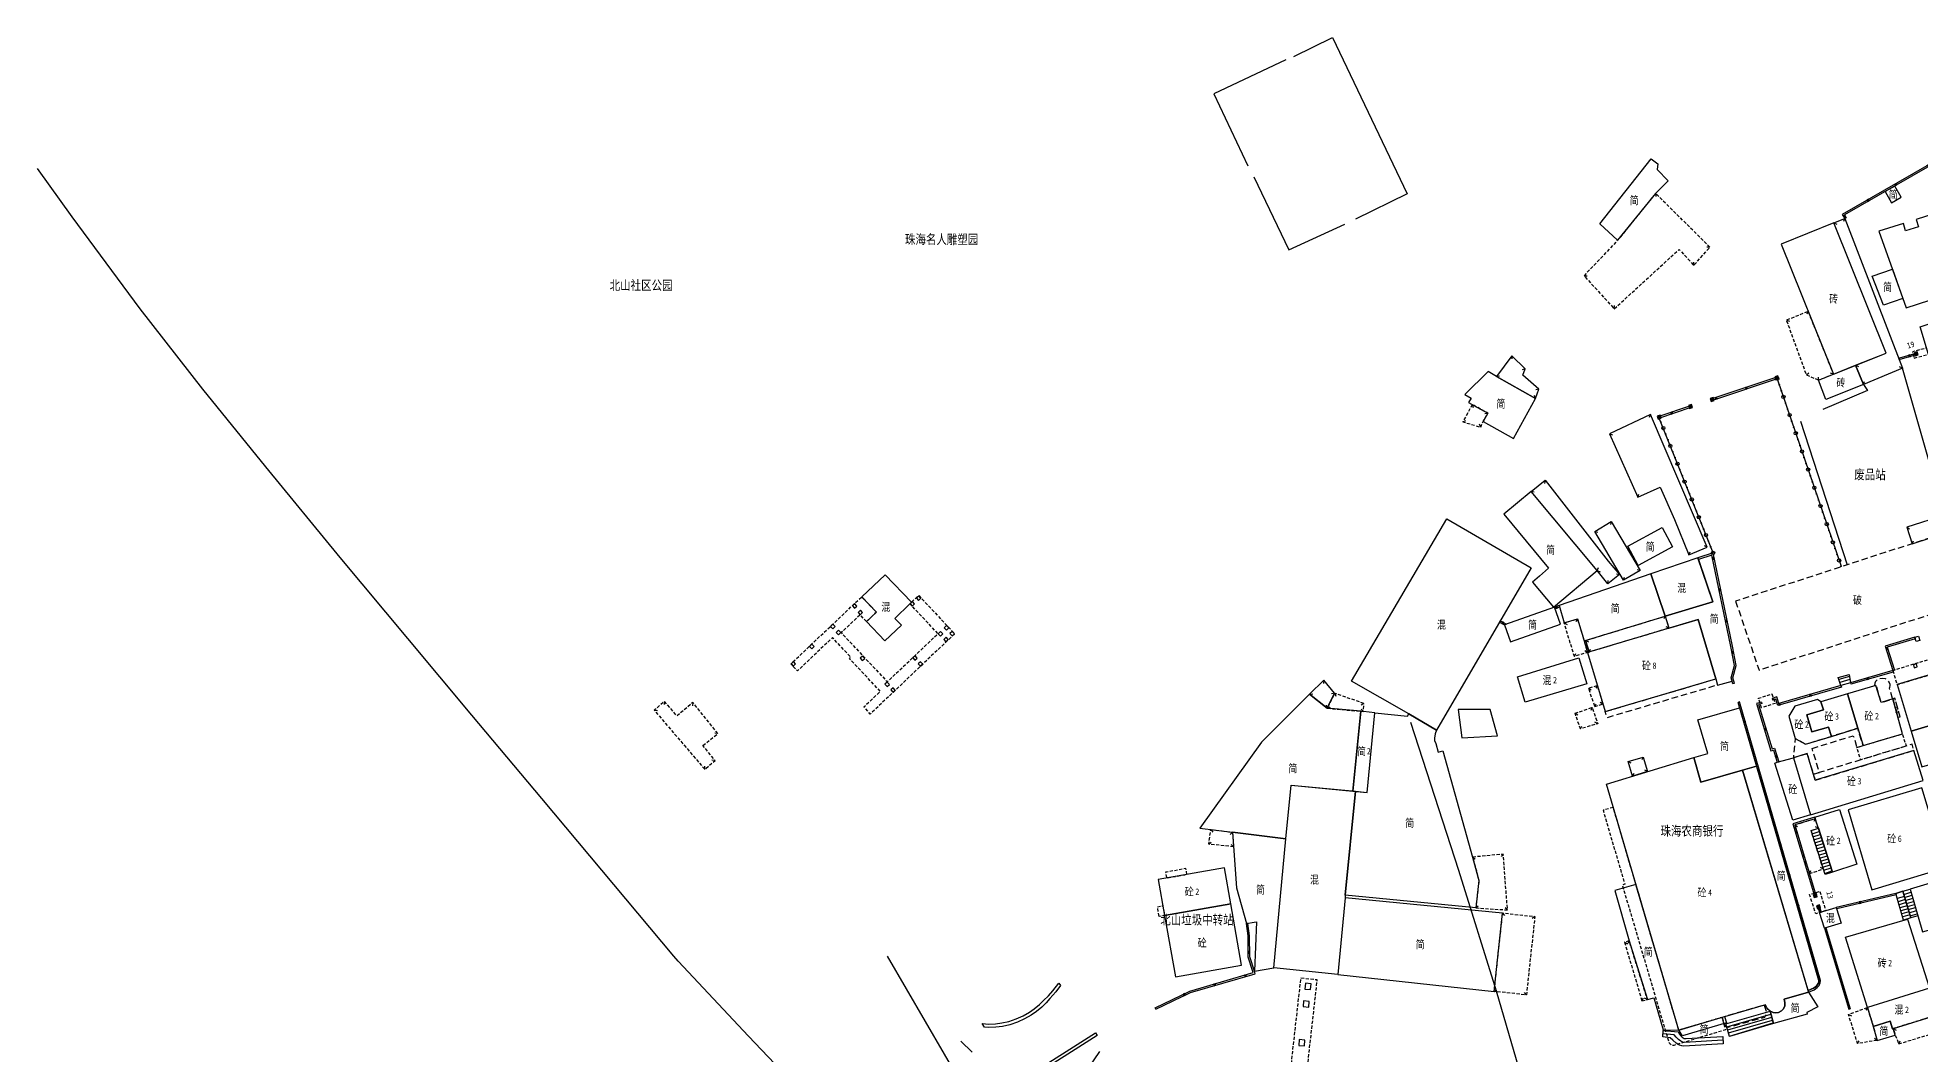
# Model space of a CAD drawing. Extents: x 395778 to 396698, y 996972 to 998012.
# Drawn here: x 395777.5 to 396071.7, y 997654.2 to 997813.1 of the extents above; entities that cross this region are included whole.
import ezdxf
from ezdxf.enums import TextEntityAlignment as Align

# ---------------------------------------------------------------- set-up
doc = ezdxf.new("R2010")
doc.units = 0
doc.header["$LTSCALE"] = 0.5
for name, pattern in [('X32', [1.5, 1, -0.5]), ('X39', [3, 2.5, -0.5]), ('X5', [3, 2, -1])]:
    doc.linetypes.add(name, pattern=pattern)
doc.layers.get('0').update_dxf_attribs({"linetype": 'CONTINUOUS'})
doc.layers.add('ASSIST', color=7, linetype='CONTINUOUS', plot=False)
doc.layers.add('JMD', color=6, linetype='CONTINUOUS')
doc.layers.add('门牌号', color=2, linetype='CONTINUOUS')
doc.styles.add('宋体', font='')
doc.styles.add('正等线体', font='simhei.ttf')
doc.styles.add('细等线体', font='', dxfattribs={"width": 0.8})
doc.styles.get('宋体').set_extended_font_data('SimSun')
doc.styles.get('细等线体').set_extended_font_data('SimSun')
doc.linetypes.add('444', pattern='A,4.5,[145,AAA.SHX,S=1,R=0,X=0,Y=1],4.5,-0.5,[146,AAA.SHX,S=1,R=0,X=0,Y=0],-0.5', length=10)
doc.linetypes.add('445', pattern='A,8,-0.5,[147,AAA.SHX,S=1,R=0,X=0,Y=0],-1.5', length=10)

# ---------------------------------------------------------------- blocks, each defined once
blk = doc.blocks.new('*U0')
at = {"linetype": 'Continuous'}
for points in [[(0, 0), (0.5, 0.5), (-0.5, 0.5)], [(0, 0), (-0.5, 0.5), (-0.5, -0.5)], [(0, 0), (-0.5, -0.5), (0.5, -0.5)], [(0, 0), (0.5, -0.5), (0.5, 0.5)]]:
    blk.add_solid(points, dxfattribs=at)
blk = doc.blocks.new('gc002')
blk.add_lwpolyline([(-0.5, -0.5), (0.5, -0.5), (0.5, 0.5), (-0.5, 0.5), (-0.5, -0.5)])
at = {"linetype": 'Continuous'}
blk.add_blockref('*U0', (0, 0), dxfattribs=at)
blk = doc.blocks.new('gc291')
blk.add_lwpolyline([(-0.5, -0.5), (0.5, -0.5), (0.5, 0.5), (-0.5, 0.5), (-0.5, -0.5)])
blk = doc.blocks.new('gc170')
at = {"linetype": 'Continuous'}
blk.add_circle((0, 0), 0.5, dxfattribs=at)
blk = doc.blocks.new('gc253')
at = {"const_width": 0.3}
blk.add_lwpolyline([(-0.15, 0, 1), (0.15, 0, 1)], format="xyb", close=True, dxfattribs=at)

msp = doc.modelspace()

# ---------------------------------------------------------------- linework, layer by layer
at = {"layer": 'ASSIST', "linetype": 'Continuous', "flags": 128}
for points in [[(396049.31, 997759.78), (396059.28, 997730.49)], [(396039.29, 997732.56), (396030.88, 997753.64)], [(395943.43, 997654.64), (395941.77, 997652.23), (395938.95, 997649.48), (395935.1, 997647.61), (395931.78, 997646.43), (395928.93, 997646.36), (395925.21, 997647.38), (395922.18, 997649.13), (395910.28, 997669.55)], [(395923.52, 997654.56), (395921.78, 997656.27)]]:
    msp.add_lwpolyline(points, dxfattribs=at)
for points in [[(396060.53, 997713.57), (396060.76, 997712.28), (396059.26, 997711.84), (396058.85, 997713.1)], [(396056.79, 997682.32), (396054.6, 997689.16), (396055.74, 997689.53), (396057.93, 997682.69)], [(396068.94, 997679.69), (396070.17, 997675.52), (396069.06, 997675.19), (396067.82, 997679.36)], [(396070.17, 997675.52), (396068.94, 997679.69), (396070.06, 997680.02), (396071.29, 997675.85)], [(396041.88, 997656.99), (396041.28, 997658.99), (396048.2, 997660.94), (396048.72, 997659.04)]]:
    msp.add_lwpolyline(points, close=True, dxfattribs=at)
at = {"layer": 'ASSIST', "linetype": 'Continuous', "elevation": -989.22, "flags": 128}
msp.add_lwpolyline([(395991.99, 997706.13), (395999.5, 997683.01), (396005.41, 997664.13), (396010.11, 997648.04)], dxfattribs=at)
at = {"layer": 'JMD', "linetype": 'Continuous'}
for p, q in [((396030.31, 997788.73), (396030.34, 997788.23)), ((396058.14, 997784.11), (396058.6, 997783.91)), ((396059.87, 997784.8), (396059.67, 997784.34)), ((396059.85, 997784.79), (396060.06, 997784.91)), ((396038.8, 997780.34), (396038.3, 997780.32)), ((396019.13, 997775.86), (396019.63, 997775.85)), ((396036.29, 997777.48), (396036.29, 997777.98)), ((396023.85, 997770.7), (396023.88, 997771.2)), ((396054.13, 997770.31), (396053.94, 997769.85)), ((396050.77, 997768.95), (396051.22, 997768.75)), ((396071.08, 997763.54), (396071.02, 997763.78)), ((396007.83, 997763.37), (396007.87, 997762.87)), ((396009.92, 997761.3), (396009.44, 997761.19)), ((396053.89, 997760.37), (396054.25, 997760.71)), ((396058.1, 997760.47), (396057.64, 997760.67)), ((396061.56, 997761.87), (396062.03, 997761.68)), ((396068.36, 997762.78), (396068.29, 997763.02)), ((396068.88, 997761.42), (396068.42, 997761.62)), ((396005.43, 997760.12), (396005.91, 997760.22)), ((396012.08, 997758.15), (396011.6, 997758.02)), ((396049.23, 997760.01), (396049.31, 997759.78)), ((396055.76, 997759.53), (396055.77, 997760.03)), ((396062.78, 997758.85), (396062.97, 997759.32)), ((396011.55, 997756.7), (396011.38, 997757.17)), ((396035.74, 997755.54), (396035.82, 997755.3)), ((396039.1, 997756.64), (396039.18, 997756.4)), ((396029.51, 997754.2), (396029.33, 997753.73)), ((396030.84, 997753.88), (396030.92, 997753.64)), ((396023.11, 997751.17), (396023.58, 997750.99)), ((396013.03, 997743.93), (396012.97, 997743.43)), ((396010.86, 997742.16), (396011.36, 997742.11)), ((396027.52, 997741.28), (396027.7, 997741.75)), ((396023.39, 997737.46), (396023.27, 997736.98)), ((396020.8, 997735.92), (396021.28, 997735.8)), ((396069.55, 997736.56), (396070, 997736.33)), ((396070.39, 997734), (396070.61, 997734.44)), ((396035.51, 997732.28), (396035.7, 997732.74)), ((396036.92, 997731.78), (396037, 997731.54)), ((396038.39, 997733.46), (396037.93, 997733.65)), ((396021.19, 997729.83), (396021.4, 997730.28)), ((396021.19, 997729.83), (396021.64, 997729.61)), ((396022.84, 997727.74), (396022.9, 997728.23)), ((396024.68, 997729.19), (396024.18, 997729.25)), ((396025.32, 997728.28), (396025.44, 997728.76)), ((396027.91, 997729.81), (396027.43, 997729.94)), ((396014.53, 997724.06), (396014.62, 997723.83)), ((396015.23, 997724.33), (396015.3, 997724.09)), ((396018.1, 997722.25), (396017.86, 997721.81)), ((396031.81, 997722.68), (396031.58, 997722.24)), ((396005.92, 997721.75), (396006.04, 997721.97)), ((396006.68, 997721.31), (396006.81, 997721.53)), ((396016.03, 997721.63), (396016.47, 997721.4)), ((396032.38, 997720.79), (396031.94, 997721.03)), ((396070.81, 997719.39), (396070.89, 997719.15, 3.06)), ((396017.62, 997716.38), (396017.86, 997716.82)), ((396019.14, 997718.82), (396019.38, 997718.89)), ((396019.69, 997717), (396019.25, 997717.24)), ((396019.38, 997718.89), (396019.82, 997718.66)), ((396019.69, 997717), (396019.93, 997717.07)), ((396019.93, 997717.07), (396020.16, 997717.51)), ((396067.38, 997714.18), (396067.62, 997714.26)), ((396067.38, 997714.18), (396067.45, 997713.94)), ((395976.26, 997710.51), (395976.75, 997710.54)), ((395978.47, 997712.66), (395978.44, 997712.16)), ((395980.15, 997710.62), (395979.65, 997710.56)), ((396019.82, 997711.41), (396020.26, 997711.19)), ((396021.23, 997711.84), (396020.99, 997711.4)), ((396042.65, 997712.16), (396042.4, 997712.09)), ((396060.59, 997713.26), (396058.95, 997712.8)), ((396060.67, 997712.77), (396059.1, 997712.32)), ((396060.76, 997712.28), (396059.26, 997711.84)), ((396059.26, 997711.84), (396059.33, 997711.6)), ((396060.76, 997712.28), (396060.83, 997712.04)), ((395873.86, 997707.98), (395874.36, 997707.94)), ((395875.47, 997709.36), (395875.43, 997708.86)), ((395879.9, 997709.19), (395879.85, 997708.69)), ((395979.02, 997708.28), (395978.91, 997708.77)), ((396020.4, 997708.41), (396020.18, 997707.96)), ((396020.79, 997708.55), (396021.02, 997708.99)), ((396022.09, 997708.94), (396021.65, 997709.17)), ((396043.44, 997709.27), (396043.2, 997709.2)), ((396046.83, 997709.26), (396046.91, 997709.03)), ((396048.5, 997709.8), (396048.58, 997709.56)), ((396017.73, 997707.51), (396018.18, 997707.28)), ((396018.56, 997705.07), (396018.79, 997705.51)), ((396021.27, 997705.87), (396020.82, 997706.1)), ((395883.81, 997704.34), (395883.31, 997704.4)), ((395881.75, 997698.74), (395881.78, 997699.24)), ((395883.35, 997700.13), (395882.85, 997700.17)), ((396026.01, 997699.97), (396026.45, 997699.74)), ((396028.38, 997700.66), (396028.14, 997700.22)), ((396049.31, 997699.86), (396049.55, 997699.94)), ((396026.71, 997697.68), (396026.95, 997698.12)), ((396029.06, 997698.39), (396028.62, 997698.63)), ((396052.05, 997690.05), (396052.49, 997689.81)), ((396055.26, 997691.01), (396055.03, 997690.57)), ((396055.19, 997691.25), (396055.26, 997691.01)), ((395960.5, 997687.04), (395960.89, 997687.35)), ((395960.81, 997689.34), (395961.11, 997688.95)), ((395964.2, 997688.9), (395963.83, 997688.55)), ((395964.37, 997686.65), (395964.02, 997687)), ((396054.6, 997689.16), (396055.74, 997689.53)), ((396054.75, 997688.68), (396055.89, 997689.05)), ((396054.9, 997688.21), (396056.04, 997688.57)), ((396055.05, 997687.73), (396056.2, 997688.1)), ((396055.21, 997687.26), (396056.35, 997687.62)), ((396055.74, 997689.53), (396055.29, 997689.76)), ((396055.36, 997686.78), (396056.5, 997687.15)), ((396001.72, 997685.03), (396002.13, 997684.75)), ((396006.51, 997685.48), (396006.19, 997685.1)), ((396055.51, 997686.3), (396056.65, 997686.67)), ((396055.66, 997685.83), (396056.81, 997686.19)), ((396055.82, 997685.35), (396056.96, 997685.72)), ((396055.97, 997684.87), (396057.11, 997685.24)), ((396056.12, 997684.4), (396057.26, 997684.76)), ((396056.27, 997683.92), (396057.42, 997684.29)), ((396054.34, 997682.46), (396054.58, 997682.91)), ((396056.52, 997683.16), (396056.07, 997683.39)), ((396056.43, 997683.45), (396057.57, 997683.81)), ((396056.58, 997682.97), (396057.72, 997683.34)), ((396056.73, 997682.49), (396057.87, 997682.86)), ((396055.14, 997678.98), (396055.37, 997679.06)), ((396068.94, 997679.69), (396067.82, 997679.36)), ((396067.82, 997679.36), (396067.88, 997679.12)), ((396069.18, 997678.87), (396068.06, 997678.54)), ((396069.32, 997678.39), (396068.21, 997678.06)), ((396068.94, 997679.69), (396070.06, 997680.02)), ((396069.08, 997679.21), (396070.2, 997679.54)), ((396069.22, 997678.73), (396070.34, 997679.07)), ((396069.36, 997678.26), (396070.48, 997678.59)), ((396069.51, 997677.78), (396070.62, 997678.11)), ((396002.22, 997677.09), (396002.61, 997677.41)), ((396006.41, 997676.29), (396006.72, 997675.9)), ((396007.17, 997676.77), (396006.81, 997677.12)), ((396011.44, 997675.75), (396011.05, 997675.44)), ((396055.67, 997677.2), (396055.91, 997677.27)), ((396055.93, 997676.36), (396056.17, 997676.43)), ((396058.54, 997677.17), (396058.62, 997676.93)), ((396069.47, 997677.92), (396068.35, 997677.58)), ((396069.61, 997677.44), (396068.49, 997677.11)), ((396069.75, 997676.96), (396068.63, 997676.63)), ((396069.89, 997676.48), (396068.77, 997676.15)), ((396070.03, 997676), (396068.92, 997675.67)), ((396070.17, 997675.52), (396069.06, 997675.19)), ((396069.65, 997677.3), (396070.77, 997677.63)), ((396069.79, 997676.82), (396070.91, 997677.15)), ((396069.93, 997676.34), (396071.05, 997676.67)), ((396070.07, 997675.86), (396071.19, 997676.19)), ((395966.61, 997674.67), (395966.37, 997674.63, -992.04)), ((396056.69, 997673.91), (396056.93, 997673.98)), ((396025.46, 997671.72), (396025.9, 997671.49)), ((396026.18, 997671.96), (396025.95, 997671.52)), ((396005.09, 997664.04), (396005.47, 997664.35)), ((396010.12, 997663.5), (396009.81, 997663.88)), ((396054.22, 997663.95), (396054.15, 997664.19)), ((395952.21, 997661.27), (395952.1, 997661.5)), ((396028.18, 997662.55), (396028.43, 997662.98)), ((396029.04, 997662.77), (396028.6, 997663.01)), ((396041.28, 997658.99), (396048.2, 997660.94)), ((396041.42, 997658.51), (396048.33, 997660.48)), ((396060.49, 997661.26), (396060.73, 997661.33)), ((396063.4, 997661.53), (396063.18, 997661.09)), ((396041.57, 997658.03), (396048.45, 997660.03)), ((396041.71, 997657.55), (396048.57, 997659.57)), ((396041.86, 997657.07), (396048.7, 997659.12)), ((396060.45, 997660.44), (396060.9, 997660.22)), ((396067.44, 997658.23), (396067.88, 997658)), ((396061.87, 997655.9), (396062.13, 997656.33)), ((396064.91, 997656.39), (396064.49, 997656.66)), ((396068.3, 997655.87), (396068.52, 997656.32))]:
    msp.add_line(p, q, dxfattribs=at)
at = {"layer": 'JMD', "linetype": 'X32'}
for p, q in [((396001.67, 997755.74), (396001.81, 997755.26)), ((396000.19, 997753.05), (396000.65, 997753.24)), ((396002.99, 997752.21), (396002.78, 997752.66)), ((396004.09, 997754.41), (396003.6, 997754.27)), ((395980.15, 997710.62), (395980.34, 997710.16)), ((395979.02, 997708.28), (395979.46, 997708.53)), ((395984.74, 997709.05), (395984.32, 997708.78)), ((395984.65, 997707.76), (395984.33, 997708.15))]:
    msp.add_line(p, q, dxfattribs=at)
at = {"layer": 'JMD', "linetype": '445', "flags": 128}
for points, elevation in [([(395973.81, 997810.14), (395979.83, 997813.07), (395991.52, 997788.68), (395983.42, 997784.72)], 4.55), ([(395972.52, 997809.62), (395961.31, 997804.3), (395966.62, 997793.04)], 7.05), ([(395967.52, 997791.31), (395973.02, 997779.91), (395981.75, 997783.94)], 7.05), ([(396062.78, 997758.85), (396063.42, 997757.95), (396056.44, 997754.96)], -991.33)]:
    msp.add_lwpolyline(points, dxfattribs=dict(at, elevation=elevation))
at = {"layer": 'JMD', "color": 7, "linetype": 'Continuous', "flags": 128}
for points, elevation in [([(396080.72, 997797.82), (396072.67, 997793.04), (396059.46, 997785.46), (396059.85, 997784.79)], 4.24), ([(396068.36, 997762.78), (396071.08, 997763.54)], -94.41), ([(396070.81, 997719.39), (396066.17, 997718.01), (396067.38, 997714.18)], 3.06), ([(396046.83, 997709.26), (396046.09, 997709.01), (396048.33, 997701.65), (396048.71, 997701.75), (396049.31, 997699.86)], 3.98), ([(396055.67, 997677.2), (396055.93, 997676.36)], 4.14)]:
    msp.add_lwpolyline(points, dxfattribs=dict(at, elevation=elevation))
at = {"layer": 'JMD', "linetype": 'Continuous', "flags": 128}
for points, elevation in [([(396080.85, 997797.61), (396072.8, 997792.82), (396059.81, 997785.37), (396060.06, 997784.91)], 4.24), ([(396068.27, 997763.01), (396071.02, 997763.78)], -94.41), ([(396070.89, 997719.15), (396066.48, 997717.84), (396067.62, 997714.26)], 3.06), ([(396046.91, 997709.03), (396046.4, 997708.85), (396048.5, 997701.95), (396048.88, 997702.05), (396049.55, 997699.93)], 3.98), ([(396055.91, 997677.27), (396056.17, 997676.43)], 4.14)]:
    msp.add_lwpolyline(points, dxfattribs=dict(at, elevation=elevation))
for points in [[(396024.37, 997781.41), (396021.58, 997783.96), (396029.61, 997794.13), (396030.64, 997793.37), (396030.56, 997792.48), (396032.25, 997790.71), (396030.31, 997788.73)], [(396066.17, 997789.02), (396067.17, 997787.27), (396068.69, 997788.14), (396067.69, 997789.89)], [(396069.45, 997770.87), (396088.55, 997777.07), (396084.77, 997789.11), (396080.89, 997787.86), (396081.27, 997786.65), (396079.31, 997786.04), (396078.94, 997787.23), (396071, 997784.68), (396071.36, 997783.53), (396069.38, 997782.9), (396069.02, 997784.05), (396065.21, 997782.82)], [(396058.14, 997784.11), (396049.91, 997780.78), (396058.1, 997760.47), (396066.33, 997763.79)], [(396068.88, 997761.42), (396062.78, 997758.85), (396061.56, 997761.87), (396066.33, 997763.79), (396058.14, 997784.11), (396059.87, 997784.8)], [(396068.93, 997772.33), (396065.93, 997771.27), (396064.16, 997775.81), (396067.3, 997776.92)], [(396074.42, 997758.73), (396071.66, 997767.88), (396076.91, 997769.58), (396079.76, 997760.45), (396078.89, 997760.17)], [(396021.19, 997729.83), (396010.86, 997742.16), (396013.03, 997743.93), (396022.91, 997731.27), (396024.68, 997729.19), (396022.84, 997727.74), (396021.19, 997729.83)], [(396021.19, 997729.83), (396010.86, 997742.16), (396006.59, 997738.63), (396013.58, 997730.16), (396012.17, 997728.95), (396011.06, 997728.01), (396014.34, 997724.09)], [(395996.09, 997704.86), (395991.74, 997707.39), (395982.8, 997712.52), (395997.71, 997737.88), (396010.86, 997730.25)], [(396070.39, 997734), (396076.29, 997735.92), (396075.46, 997738.48), (396069.55, 997736.56)], [(396025.97, 997733.62), (396031.33, 997736.53), (396032.97, 997733.51), (396027.61, 997730.6)], [(396036.92, 997731.78), (396029.57, 997729.29), (396031.81, 997722.68), (396039.24, 997724.94)], [(396039.71, 997712.87), (396040, 997711.91), (396042.28, 997712.54), (396042.14, 997713.04), (396042.66, 997714.99), (396042.09, 997717.95), (396039.1, 997732.23), (396037, 997731.54), (396039.24, 997724.94), (396031.81, 997722.68), (396032.38, 997720.79), (396036.96, 997722.16)], [(396019.14, 997718.82), (396031.81, 997722.68), (396029.57, 997729.29), (396015.23, 997724.33), (396016.03, 997721.63), (396018.1, 997722.25)], [(396006.68, 997721.31), (396007.64, 997718.69), (396015.45, 997721.43), (396014.53, 997724.06)], [(396019.69, 997717), (396022.44, 997707.77), (396039.71, 997712.87), (396036.96, 997722.16)], [(396019.59, 997712.08), (396009.94, 997709.25), (396008.72, 997713.2), (396018.32, 997716.17)], [(396070.25, 997704.69), (396073.9, 997705.8), (396078.55, 997707.2), (396082.21, 997708.31), (396080.01, 997715.59), (396068.04, 997711.98)], [(395983.03, 997695.35), (395984.27, 997707.81), (395979.02, 997708.28), (395976.26, 997710.51), (395968.72, 997703), (395959.12, 997689.56), (395964.2, 997688.9), (395972.54, 997687.89), (395973.35, 997696.29)], [(396061.89, 997705.16), (396060.3, 997710.53), (396056.15, 997709.3), (396056.53, 997708.03), (396053.93, 997707.26), (396054.72, 997704.58), (396057.32, 997705.35), (396057.77, 997703.88)], [(396062.72, 997702.46), (396068.87, 997704.28), (396067.36, 997709.75), (396065.53, 997709.18), (396064.74, 997711.85), (396060.3, 997710.53), (396061.89, 997705.16)], [(395996.33, 997701.41), (395997.05, 997701.62), (396001.72, 997685.03), (396002.7, 997681.38), (396002.22, 997677.09), (395981.83, 997679.06), (395983.4, 997695.32), (395985.22, 997695.14), (395986.45, 997707.57), (395991.55, 997707.05), (395991.74, 997707.39), (395996.09, 997704.86), (395995.88, 997704.27), (395995.81, 997703.95), (395995.76, 997703.67), (395995.79, 997703.25), (395995.95, 997702.77)], [(395983.03, 997695.35), (395985.22, 997695.14), (395986.45, 997707.59), (395984.65, 997707.76), (395984.27, 997707.81)], [(396036.93, 997706.47), (396043.44, 997708.37), (396046.09, 997699.26), (396043.89, 997698.62), (396037.4, 997696.76), (396036.28, 997700.59), (396038.46, 997701.22)], [(396053.75, 997702.65), (396057.77, 997703.88), (396057.32, 997705.35), (396054.72, 997704.58), (396053.93, 997707.26), (396056.53, 997708.03), (396056.15, 997709.3), (396055.6, 997709.66), (396052.04, 997708.6), (396051.13, 997707.03), (396052.11, 997703.55)], [(396070.25, 997704.69), (396071.93, 997699.13), (396075.58, 997700.23), (396073.9, 997705.8)], [(396051.83, 997700.56), (396054.53, 997691.65), (396072.11, 997696.98), (396070.68, 997701.71), (396055.24, 997697.03), (396053.97, 997701.21)], [(396054.22, 997663.95), (396050.38, 997662.82), (396050.51, 997662.31), (396050.49, 997661.77), (396050.29, 997661.32), (396049.98, 997660.99), (396049.53, 997660.76), (396049.11, 997660.68), (396048.69, 997660.75), (396048.47, 997660.83), (396048.2, 997660.94), (396047.89, 997661.24), (396047.65, 997661.6), (396047.46, 997661.97), (396033.93, 997658), (396022.62, 997696.44), (396036.28, 997700.59), (396037.4, 997696.76), (396043.89, 997698.62)], [(396026.71, 997697.68), (396026.01, 997699.97), (396028.38, 997700.66), (396029.06, 997698.39)], [(396043.89, 997698.62), (396046.09, 997699.26), (396055.84, 997665.72), (396055.79, 997665.46), (396055.63, 997665.13), (396055.39, 997664.82), (396054.98, 997664.53), (396054.15, 997664.19)], [(396054.53, 997691.65), (396051.76, 997690.79), (396048.95, 997699.72), (396049.31, 997699.86), (396051.83, 997700.56)], [(396060.4, 997692.42), (396064.1, 997679.93), (396075.66, 997683.38), (396071.93, 997695.87)], [(396057.93, 997682.69), (396055.19, 997691.25), (396059.02, 997692.48), (396061.76, 997683.92)], [(395967.63, 997667.23), (395970.64, 997667.71), (395972.54, 997687.89), (395964.2, 997688.9), (395964.85, 997680.21), (395966.37, 997674.63), (395967.59, 997674.84), (395967.93, 997674.9)], [(396072.03, 997673.35), (396078.84, 997675.3), (396076.85, 997682.03), (396070.06, 997680.02)], [(395980.64, 997666.7), (396005.09, 997664.04), (396006.41, 997676.29), (395981.79, 997678.67)], [(395965.61, 997668.12), (395963.92, 997677.74), (395953.6, 997675.92), (395955.29, 997666.31)], [(396059.3, 997674.72), (396056.69, 997673.91), (396055.93, 997676.36), (396058.54, 997677.17)], [(396063.4, 997661.53), (396059.98, 997672.53), (396069.65, 997675.34), (396073.11, 997664.55)], [(395937.35, 997664.97), (395936.6, 997663.96), (395935.68, 997662.92), (395935.09, 997662.25), (395934.43, 997661.6), (395933.56, 997660.88), (395932.76, 997660.34), (395931.73, 997659.75), (395930.6, 997659.24), (395929.42, 997658.83), (395928.27, 997658.58), (395927.24, 997658.45), (395926.13, 997658.4), (395925.48, 997658.46), (395925.11, 997659.03), (395926.14, 997658.95), (395927.19, 997658.99), (395928.17, 997659.12), (395929.27, 997659.35), (395930.4, 997659.75), (395931.48, 997660.24), (395932.47, 997660.8), (395933.23, 997661.32), (395934.07, 997662), (395934.7, 997662.62), (395935.45, 997663.37), (395936.11, 997664.12), (395937.05, 997665.31)], [(396054.22, 997663.95), (396055.65, 997661.65), (396053.93, 997660.76), (396054.01, 997660.49), (396048.72, 997659.04), (396048.2, 997660.94), (396048.69, 997660.75), (396049.11, 997660.68), (396049.53, 997660.76), (396049.98, 997660.99), (396050.29, 997661.32), (396050.49, 997661.77), (396050.51, 997662.31), (396050.38, 997662.82)], [(396063.4, 997661.53), (396064.32, 997658.56), (396066.96, 997659.38), (396067.33, 997658.2), (396074.37, 997660.38), (396073.94, 997661.85), (396073.1, 997664.55)], [(395975.31, 997662.57), (395975.24, 997661.66), (395976.13, 997661.58), (395976.2, 997662.49)], [(395932.05, 997650.77), (395942.81, 997657.57), (395943.08, 997657.15), (395932.32, 997650.35)], [(396031.51, 997657.94), (396033.81, 997657.71), (396034.03, 997657.35), (396034.23, 997657.1), (396034.44, 997656.91), (396034.75, 997656.71), (396035.06, 997656.66), (396040.81, 997657.01), (396040.88, 997655.87), (396034.71, 997655.47), (396034.42, 997655.52), (396034.03, 997655.65), (396033.54, 997655.96), (396033.01, 997656.41), (396032.6, 997656.81), (396031.44, 997656.93)], [(396041.1, 997660.1), (396041.39, 997659.12), (396034.53, 997657.11), (396033.93, 997658)], [(396064.32, 997658.56), (396064.91, 997656.39), (396067.75, 997657.23), (396067.44, 997658.23), (396067.33, 997658.2), (396066.96, 997659.38)], [(395974.63, 997656.52), (395974.56, 997655.6), (395975.44, 997655.53), (395975.51, 997656.44)]]:
    msp.add_lwpolyline(points, close=True, dxfattribs=at)
at = {"layer": 'JMD', "linetype": '444', "elevation": 4.56, "flags": 128}
msp.add_lwpolyline([(395907.27, 997637.3), (395901.54, 997643.38), (395896.78, 997648.43), (395888.59, 997657.05), (395877.59, 997668.77), (395876.92, 997669.57), (395856.28, 997694.18), (395845.37, 997707.21), (395835.36, 997719.18), (395824.81, 997731.83), (395813.18, 997745.99), (395803.32, 997758.17), (395793.56, 997770.71), (395782.92, 997785.09), (395777.52, 997792.61)], dxfattribs=at)
at = {"layer": 'JMD', "linetype": 'X32', "flags": 128}
for points in [[(396038.8, 997780.34), (396030.31, 997788.73), (396024.37, 997781.41), (396019.13, 997775.86), (396023.85, 997770.7), (396033.99, 997779.99), (396036.29, 997777.48)], [(396070.71, 997763), (396072.95, 997763.6), (396072.66, 997764.57), (396070.45, 997763.99)], [(396016.03, 997721.63), (396018.1, 997722.25), (396019.14, 997718.82), (396019.69, 997717), (396017.62, 997716.38)], [(396019.93, 997717.07), (396019.38, 997718.89), (396031.81, 997722.68), (396032.38, 997720.79)], [(396067.38, 997714.18), (396068.04, 997711.98), (396080.01, 997715.59), (396079.34, 997717.8)], [(396020.79, 997708.55), (396022.09, 997708.94), (396021.23, 997711.84), (396019.82, 997711.41)], [(396061.77, 997702.17), (396062.72, 997702.46), (396068.87, 997704.28), (396069.45, 997702.37), (396062.36, 997700.22)], [(396054.34, 997682.46), (396056.52, 997683.16), (396054.6, 997689.16), (396055.74, 997689.53), (396055.26, 997691.01), (396052.05, 997690.05)], [(396002.22, 997677.09), (396007.17, 997676.77), (396006.51, 997685.48), (396001.72, 997685.03), (396002.7, 997681.38)], [(395957.09, 997682.32), (395956.93, 997683.23), (395953.75, 997682.66), (395953.91, 997681.76)], [(396055.96, 997679.67), (396056.89, 997676.66), (396055.32, 997676.17), (396054.38, 997679.18)], [(396005.09, 997664.04), (396006.41, 997676.29), (396011.44, 997675.75), (396010.12, 997663.5)], [(395974.9, 997666.14), (395977.4, 997665.9), (395975.84, 997651.98), (395973.35, 997652.26)], [(396064.91, 997656.39), (396061.87, 997655.9), (396060.45, 997660.44), (396063.4, 997661.53), (396064.32, 997658.56)]]:
    msp.add_lwpolyline(points, close=True, dxfattribs=at)
for points, elevation in [([(396055.76, 997759.53), (396053.89, 997760.37), (396050.77, 997768.95), (396054.13, 997770.31), (396058.1, 997760.47)], -992.09), ([(396001.67, 997755.74), (396000.19, 997753.05), (396002.99, 997752.21), (396003.35, 997753.07), (396004.09, 997754.41)], -993.52), ([(395907.02, 997721.82), (395906.02, 997722.88), (395903.06, 997720.11), (395910.26, 997712.42), (395918.19, 997719.93), (395913.81, 997724.61), (395914.05, 997724.85), (395915.19, 997725.91), (395920.79, 997719.93), (395907.61, 997707.38), (395906.61, 997708.51), (395909.19, 997710.93), (395904.35, 997716.03), (395904.58, 997716.27), (395901.95, 997719.07), (395901.72, 997719.32), (395896.24, 997714.13), (395895.2, 997715.22), (395906.27, 997725.7), (395908.56, 997723.29)], 4.53), ([(395984.74, 997709.05), (395980.15, 997710.62), (395979.02, 997708.28), (395984.27, 997707.81), (395984.65, 997707.76)], -990.98), ([(396046.86, 997708.35), (396046.39, 997709.84), (396048.49, 997710.52), (396048.97, 997709.03)], -992.4), ([(395881.47, 997702.46), (395883.81, 997704.34), (395879.9, 997709.19), (395877.42, 997707.08), (395875.47, 997709.36), (395873.86, 997707.98), (395881.75, 997698.74), (395883.35, 997700.13)], 4.36), ([(396017.73, 997707.51), (396020.4, 997708.41), (396021.27, 997705.87), (396018.56, 997705.07)], 4.5), ([(396023.69, 997692.8), (396022.11, 997692.34), (396025.49, 997680.8), (396025.1, 997680.69), (396032.38, 997656.05), (396032.56, 997655.84), (396032.78, 997655.69), (396032.96, 997655.64), (396033.2, 997655.65), (396041.3, 997658.11), (396041.1, 997658.68), (396040.72, 997659.99), (396033.93, 997658)], -990.95), ([(395964.37, 997686.65), (395960.5, 997687.04), (395960.81, 997689.34), (395964.2, 997688.9)], -991.65), ([(395952.73, 997675.77), (395952.47, 997677.27), (395953.33, 997677.43), (395953.6, 997675.92)], -991.76), ([(396028.18, 997662.55), (396029.04, 997662.77), (396026.18, 997671.96), (396025.46, 997671.72)], 4.38), ([(396068.3, 997655.87), (396075.09, 997657.89), (396074.78, 997658.97), (396074.37, 997660.38), (396067.44, 997658.23), (396067.75, 997657.23)], -992.93)]:
    msp.add_lwpolyline(points, close=True, dxfattribs=dict(at, elevation=elevation))
at = {"layer": 'JMD', "linetype": 'Continuous', "flags": 128}
for points, elevation in [([(396004.09, 997754.41), (396003.35, 997753.07), (396008.13, 997750.44), (396011.55, 997756.7), (396005.43, 997760.12), (396004.14, 997760.91), (396000.48, 997757.29), (396001.47, 997756.74), (396001.1, 997756.06), (396002.37, 997755.35)], 4.38), ([(396011.55, 997756.7), (396012.08, 997758.15), (396009.56, 997760.32), (396009.92, 997761.3), (396007.83, 997763.37), (396005.43, 997760.12)], 4.26), ([(396061.56, 997761.87), (396062.78, 997758.85), (396056.92, 997756.53), (396055.76, 997759.53), (396058.1, 997760.47)], -992.09), ([(396023.11, 997751.17), (396027.52, 997741.28), (396031.01, 997742.84), (396033.26, 997737.79), (396035.51, 997732.28), (396038.39, 997733.46), (396029.51, 997754.2)], 4.42), ([(396027.91, 997729.81), (396025.32, 997728.28), (396020.8, 997735.92), (396023.39, 997737.46)], -992.7), ([(395912.47, 997721.28), (395909.87, 997718.81), (395907.02, 997721.82), (395908.56, 997723.29), (395906.27, 997725.7), (395909.95, 997729.15), (395914.05, 997724.85), (395913.81, 997724.61), (395911.47, 997722.31)], 4.54), ([(396070.81, 997719.39), (396071.36, 997719.56), (396071.57, 997718.89), (396071.02, 997718.72)], 3.06), ([(395980.15, 997710.62), (395978.47, 997712.66), (395976.26, 997710.51), (395979.02, 997708.28)], -991.6), ([(395980.64, 997666.7), (395970.64, 997667.71), (395972.54, 997687.89), (395973.35, 997696.29), (395983.4, 997695.32), (395981.83, 997679.06), (395981.79, 997678.67)], -989.99), ([(395963.92, 997677.74), (395962.93, 997683.34), (395952.61, 997681.53), (395953.6, 997675.92)], -991.76), ([(396027.23, 997680.77), (396023.93, 997679.79), (396026.18, 997671.96), (396029.04, 997662.77), (396030.02, 997663.06), (396031.51, 997658.03), (396033.93, 997658)], 4.46), ([(395975.59, 997665.31), (395975.53, 997664.39), (395976.41, 997664.32), (395976.48, 997665.23)], -90.58)]:
    msp.add_lwpolyline(points, close=True, dxfattribs=dict(at, elevation=elevation))
at = {"layer": 'JMD', "linetype": '445', "flags": 128}
for points in [[(396075.46, 997738.48), (396068.88, 997761.42)], [(396052.96, 997753.16), (396060.26, 997730.7)]]:
    msp.add_lwpolyline(points, dxfattribs=at)
at = {"layer": 'JMD', "color": 7, "linetype": 'Continuous', "flags": 128}
for points in [[(396049.23, 997760.01), (396039.1, 997756.64)], [(396035.74, 997755.54), (396030.84, 997753.88)], [(396042.65, 997712.16), (396042.4, 997713.04), (396042.91, 997714.98), (396042.34, 997718), (396039.29, 997732.56), (396036.92, 997731.78)], [(396015.23, 997724.33), (396014.53, 997724.06)], [(396005.92, 997721.75), (396006.68, 997721.31)], [(396019.14, 997718.82), (396019.69, 997717)], [(396067.38, 997714.18), (396060.76, 997712.28)], [(396059.26, 997711.84), (396049.57, 997709.02), (396049.27, 997710.05), (396048.5, 997709.8)], [(396054.22, 997663.95), (396055.11, 997664.31), (396055.56, 997664.63), (396055.85, 997664.99), (396056.03, 997665.39), (396056.09, 997665.75), (396043.44, 997709.27)], [(396055.19, 997691.25), (396051.73, 997690.22), (396055.14, 997678.98)], [(396067.82, 997679.36), (396058.54, 997677.17)], [(395952.21, 997661.27), (395957.62, 997663.85), (395967.75, 997666.81), (395967.63, 997667.23), (395966.92, 997669.42), (395966.88, 997672.75), (395966.61, 997674.67)], [(396056.69, 997673.91), (396060.49, 997661.26)]]:
    msp.add_lwpolyline(points, dxfattribs=at)
at = {"layer": 'JMD', "linetype": 'Continuous', "flags": 128}
for points in [[(396049.31, 997759.78), (396039.18, 997756.4)], [(396035.82, 997755.3), (396030.92, 997753.64)], [(396042.4, 997712.09), (396042.14, 997713.04), (396042.66, 997714.99), (396042.09, 997717.95), (396039.1, 997732.23), (396037, 997731.54)], [(396015.3, 997724.09), (396014.61, 997723.83)], [(396006.04, 997721.97), (396006.99, 997721.42)], [(396019.38, 997718.89), (396019.93, 997717.07)], [(396067.45, 997713.94), (396060.83, 997712.04)], [(396059.33, 997711.6), (396049.4, 997708.71), (396049.1, 997709.73), (396048.58, 997709.56)], [(396054.15, 997664.19), (396054.98, 997664.53), (396055.39, 997664.82), (396055.63, 997665.13), (396055.79, 997665.46), (396055.83, 997665.73), (396043.2, 997709.2)], [(396055.26, 997691.01), (396052.05, 997690.05), (396055.37, 997679.06)], [(396067.89, 997679.12), (396058.62, 997676.93)], [(395952.1, 997661.5), (395957.53, 997664.08), (395967.44, 997666.98), (395967.39, 997667.16), (395966.67, 997669.38), (395966.63, 997672.74), (395966.37, 997674.63)], [(396056.93, 997673.98), (396060.73, 997661.33)], [(396040.84, 997656.44), (396034.88, 997656.06), (396034.59, 997656.12), (396034.23, 997656.28), (396033.88, 997656.53), (396033.52, 997656.88), (396033.2, 997657.26), (396031.48, 997657.43)]]:
    msp.add_lwpolyline(points, dxfattribs=at)
at = {"layer": 'JMD', "linetype": 'X5', "flags": 128}
for points in [[(396042.81, 997725.02), (396046.47, 997714.25), (396080.83, 997725.43), (396077.31, 997736.25)], [(396022.44, 997707.77), (396039.71, 997712.87), (396040, 997711.91), (396022.73, 997706.81)], [(396066.89, 997711.58), (396066.95, 997711.78), (396066.96, 997711.99), (396066.82, 997712.37), (396066.57, 997712.69), (396066.22, 997712.88), (396065.79, 997712.96), (396065.25, 997712.89), (396064.88, 997712.7), (396064.68, 997712.47), (396064.58, 997712.21), (396064.52, 997711.79), (396064.74, 997711.85), (396065.53, 997709.18), (396067.36, 997709.75), (396066.83, 997711.45)], [(396054.75, 997702.01), (396061.2, 997704), (396061.77, 997702.17), (396062.72, 997702.46), (396061.89, 997705.16), (396057.77, 997703.88), (396053.75, 997702.65), (396052.11, 997703.55), (396051.83, 997700.56), (396053.97, 997701.21), (396054.95, 997697.97), (396055.91, 997698.26)], [(396055.24, 997697.03), (396070.68, 997701.71), (396070.39, 997702.66), (396054.95, 997697.97)]]:
    msp.add_lwpolyline(points, close=True, dxfattribs=at)
at = {"layer": 'JMD', "linetype": 'Continuous'}
for points in [[(396060.53, 997713.57), (396060.76, 997712.28)], [(396059.26, 997711.84), (396058.85, 997713.1)], [(396056.79, 997682.32), (396054.6, 997689.16)], [(396055.74, 997689.53), (396057.93, 997682.69)], [(396069.06, 997675.19), (396067.82, 997679.36)], [(396070.17, 997675.52), (396068.94, 997679.69)], [(396070.06, 997680.02), (396071.29, 997675.85)], [(396048.2, 997660.94), (396048.72, 997659.04)], [(396041.88, 997656.99), (396041.28, 997658.99)]]:
    msp.add_lwpolyline(points, dxfattribs=at)
at = {"layer": 'JMD', "linetype": '444', "flags": 128}
msp.add_lwpolyline([(396000.05, 997703.69), (396005.59, 997703.97), (396004.48, 997708.11), (395999.46, 997708.11)], close=True, dxfattribs=at)
at = {"layer": 'JMD', "linetype": 'X39', "flags": 128}
msp.add_lwpolyline([(396067.36, 997709.75), (396068.16, 997706.87), (396068.5, 997706.96), (396067.7, 997709.84)], close=True, dxfattribs=at)
at = {"layer": 'JMD', "linetype": 'X5', "elevation": -990.7, "flags": 128}
msp.add_lwpolyline([(396041.1, 997658.68), (396041.64, 997658.44), (396047.4, 997660.04), (396047.69, 997660.66), (396047.32, 997661.93), (396040.72, 997659.99)], close=True, dxfattribs=at)

# ---------------------------------------------------------------- block references
at = {"layer": 'JMD', "linetype": 'Continuous'}
for name, p, xscale, yscale, rotation in [('gc002', (396067.85, 997790.12), 0.25, 0.25, 209.8534228664911), ('gc002', (396063.51, 997787.64), 0.25, 0.25, 209.8534228664911), ('gc002', (396059.78, 997785.17), 0.25, 0.25, 299.8534228699567), ('gc002', (396069.96, 997763.36), 0.25, 0.25, 15.71415380853363), ('gc002', (396044.53, 997758.31), 0.25, 0.25, 198.4482978310563), ('gc170', (396049.31, 997759.78), 0.5, 0.5, 288.7993889030647), ('gc253', (396049.63, 997758.83), 0.5, 0.5, 288.7993889030647), ('gc253', (396049.96, 997757.88), 0.5, 0.5, 288.7993889030647), ('gc002', (396032.84, 997754.42), 0.25, 0.25, 198.7041380694187), ('gc002', (396039.79, 997756.73), 0.25, 0.25, 198.4482978310563), ('gc170', (396050.28, 997756.94), 0.5, 0.5, 288.7993889030647), ('gc253', (396050.6, 997755.99), 0.5, 0.5, 288.7993889030647), ('gc253', (396050.92, 997755.04), 0.5, 0.5, 288.7993889030647), ('gc253', (396030.88, 997753.64), 0.4999999999999999, 0.5, 111.7513480609907), ('gc253', (396031.14, 997752.99), 0.4999999999999999, 0.5, 111.7513480609907), ('gc170', (396031.51, 997752.06), 0.4999999999999999, 0.5, 111.7513480609907), ('gc170', (396051.25, 997754.1), 0.5, 0.5, 288.7993889030647), ('gc253', (396051.57, 997753.15), 0.5, 0.5, 288.7993889030647), ('gc253', (396051.89, 997752.2), 0.5, 0.5, 288.7993889030647), ('gc253', (396031.88, 997751.13), 0.4999999999999999, 0.5, 111.7513480609907), ('gc253', (396032.25, 997750.21), 0.4999999999999999, 0.5, 111.7513480609907), ('gc170', (396032.62, 997749.28), 0.4999999999999999, 0.5, 111.7513480609907), ('gc170', (396052.21, 997751.26), 0.5, 0.5, 288.7993889030647), ('gc253', (396052.54, 997750.31), 0.5, 0.5, 288.7993889030647), ('gc253', (396052.86, 997749.36), 0.5, 0.5, 288.7993889030647), ('gc170', (396053.18, 997748.42), 0.5, 0.5, 288.7993889030647), ('gc253', (396032.99, 997748.35), 0.4999999999999999, 0.5, 111.7513480609907), ('gc253', (396033.36, 997747.42), 0.4999999999999999, 0.5, 111.7513480609907), ('gc170', (396033.73, 997746.49), 0.4999999999999999, 0.5, 111.7513480609907), ('gc253', (396034.1, 997745.56), 0.4999999999999999, 0.5, 111.7513480609907), ('gc253', (396053.5, 997747.47), 0.5, 0.5, 288.7993889030647), ('gc253', (396053.82, 997746.52), 0.5, 0.5, 288.7993889030647), ('gc170', (396054.15, 997745.58), 0.5, 0.5, 288.7993889030647), ('gc253', (396034.47, 997744.63), 0.4999999999999999, 0.5, 111.7513480609907), ('gc170', (396034.84, 997743.7), 0.4999999999999999, 0.5, 111.7513480609907), ('gc253', (396035.21, 997742.77), 0.4999999999999999, 0.5, 111.7513480609907), ('gc253', (396054.47, 997744.63), 0.5, 0.5, 288.7993889030647), ('gc253', (396054.79, 997743.68), 0.5, 0.5, 288.7993889030647), ('gc170', (396055.11, 997742.74), 0.5, 0.5, 288.7993889030647), ('gc253', (396035.59, 997741.85), 0.4999999999999999, 0.5, 111.7513480609907), ('gc170', (396035.96, 997740.92), 0.4999999999999999, 0.5, 111.7513480609907), ('gc253', (396036.33, 997739.99), 0.4999999999999999, 0.5, 111.7513480609907), ('gc253', (396055.44, 997741.79), 0.5, 0.5, 288.7993889030647), ('gc253', (396055.76, 997740.84), 0.5, 0.5, 288.7993889030647), ('gc170', (396056.08, 997739.9), 0.5, 0.5, 288.7993889030647), ('gc253', (396036.7, 997739.06), 0.4999999999999999, 0.5, 111.7513480609907), ('gc170', (396037.07, 997738.13), 0.4999999999999999, 0.5, 111.7513480609907), ('gc253', (396037.44, 997737.2), 0.4999999999999999, 0.5, 111.7513480609907), ('gc253', (396056.4, 997738.95), 0.5, 0.5, 288.7993889030647), ('gc253', (396056.72, 997738), 0.5, 0.5, 288.7993889030647), ('gc170', (396057.05, 997737.06), 0.5, 0.5, 288.7993889030647), ('gc253', (396037.81, 997736.27), 0.4999999999999999, 0.5, 111.7513480609907), ('gc170', (396038.18, 997735.34), 0.4999999999999999, 0.5, 111.7513480609907), ('gc253', (396038.55, 997734.42), 0.4999999999999999, 0.5, 111.7513480609907), ('gc253', (396057.37, 997736.11), 0.5, 0.5, 288.7993889030647), ('gc253', (396057.69, 997735.16), 0.5, 0.5, 288.7993889030647), ('gc170', (396058.01, 997734.22), 0.5, 0.5, 288.7993889030647), ('gc253', (396038.92, 997733.49), 0.4999999999999999, 0.5, 111.7513480609907), ('gc170', (396039.29, 997732.56), 0.4999999999999999, 0.5, 111.7513480609907), ('gc002', (396039.35, 997731.68), 0.25, 0.25, 101.8265730074608), ('gc253', (396058.34, 997733.27), 0.5, 0.5, 288.7993889030647), ('gc253', (396058.66, 997732.32), 0.5, 0.5, 288.7993889030647), ('gc170', (396058.98, 997731.38), 0.5, 0.5, 288.7993889030647), ('gc253', (396059.28, 997730.49), 0.5, 0.5, 288.7993889030647), ('gc002', (396040.37, 997726.79), 0.25, 0.25, 101.8265730074608), ('gc002', (396014.85, 997724.05), 0.25, 0.25, 200.9991247602599), ('gc002', (396006.44, 997721.6), 0.25, 0.25, 329.8080402092271), ('gc002', (396041.4, 997721.89), 0.25, 0.25, 101.8265730074608), ('gc002', (396019.59, 997717.76), 0.25, 0.25, 286.820123429269), ('gc002', (396042.4, 997717), 0.25, 0.25, 100.8008941985071), ('gc002', (396066.43, 997717.6), 0.25, 0.25, 287.6080382103403), ('gc002', (396054.49, 997710.33), 0.25, 0.25, 196.2363537101543), ('gc002', (396063.44, 997712.92), 0.25, 0.25, 196.0459387623426), ('gc002', (396049.69, 997708.93), 0.25, 0.25, 196.2363537101543), ('gc002', (396044.18, 997706.26), 0.25, 0.25, 106.2084744250545), ('gc002', (396047.43, 997705.02), 0.25, 0.25, 286.9358697757183), ('gc002', (396045.58, 997701.45), 0.25, 0.25, 106.2084744250545), ('gc002', (396049.17, 997700.72), 0.25, 0.25, 287.5197148518233), ('gc002', (396046.98, 997696.65), 0.25, 0.25, 106.2084744250545), ('gc002', (396048.37, 997691.85), 0.25, 0.25, 106.2084744250545), ('gc002', (396049.77, 997687.05), 0.25, 0.25, 106.2084744250545), ('gc002', (396052.26, 997688.92), 0.25, 0.25, 286.8399933970938), ('gc002', (396053.71, 997684.13), 0.25, 0.25, 286.8399933970938), ('gc002', (396051.16, 997682.25), 0.25, 0.25, 106.2084744250545), ('gc002', (396055.16, 997679.34), 0.25, 0.25, 286.8399933970938), ('gc002', (396052.56, 997677.45), 0.25, 0.25, 106.2084744250545), ('gc002', (396055.95, 997676.73), 0.25, 0.25, 286.7090141692747), ('gc002', (396062.28, 997677.93), 0.25, 0.25, 193.2896434845632), ('gc002', (396053.95, 997672.65), 0.25, 0.25, 106.2084744250545), ('gc002', (395966.79, 997670.13), 0.25, 0.25, 90.66979424755888), ('gc002', (396058.24, 997669.16), 0.25, 0.25, 286.7146165050053), ('gc002', (395966.23, 997666.49), 0.25, 0.25, 16.30190500252979), ('gc002', (396055.35, 997667.85), 0.25, 0.25, 106.2084744250545), ('gc002', (395956.67, 997663.53), 0.25, 0.25, 25.45431020437357), ('gc002', (395961.43, 997665.09), 0.25, 0.25, 16.30190500252979), ('gc002', (396059.68, 997664.37), 0.25, 0.25, 286.7146165050053)]:
    msp.add_blockref(name, p, dxfattribs=dict(at, xscale=xscale, yscale=yscale, rotation=rotation))
at = {"layer": 'JMD', "linetype": 'Continuous', "yscale": 0.5, "zscale": 0.5}
for name, p, xscale, rotation in [('gc002', (396071.02, 997763.66, -94.41), 0.5, 15.67452790712389), ('gc002', (396049.26, 997759.92), 0.5000000000000009, 19.08488720456581), ('gc002', (396035.78, 997755.43), 0.5000000000000001, 19.08488720456589), ('gc002', (396039.14, 997756.53), 0.4999999999999993, 19.08488720456592), ('gc002', (396030.87, 997753.77), 0.5, 19.08488720456589), ('gc291', (395915.17, 997725.5), 0.5000000000000002, 42.99394796993028), ('gc291', (395905.17, 997724.26), 0.5000000000000002, 42.99394796993028), ('gc291', (395906.06, 997723.25), 0.4999999999999999, 42.99394796993024), ('gc291', (395914.19, 997724.6), 0.5000000000000002, 42.99394796993028), ('gc291', (395901.77, 997721.05), 0.4999999999999999, 42.99394796993024), ('gc291', (395902.65, 997720.13), 0.5, 42.99394796993025), ('gc291', (395918.57, 997719.91), 0.5, 42.99394796993025), ('gc291', (395919.44, 997719.03), 0.5, 42.99394796993025), ('gc291', (395919.52, 997720.86), 0.4999999999999999, 42.99394796993024), ('gc291', (395920.41, 997719.94), 0.5, 42.99394796993025), ('gc291', (395898.47, 997717.93), 0.4999999999999999, 42.99394796993024), ('gc291', (395906.38, 997716.08), 0.4999999999999999, 42.99394796993024), ('gc291', (395914.59, 997716.13), 0.4999999999999999, 42.99394796993024), ('gc291', (395895.59, 997715.22), 0.5000000000000002, 42.99394796993028), ('gc291', (395915.45, 997715.21), 0.5000000000000002, 42.99394796993028), ('gc291', (396070.89, 997714.91), 0.5, 16.3515672037199), ('gc291', (395910.24, 997712.03), 0.5000000000000002, 42.99394796993028), ('gc291', (395911.16, 997711.14), 0.5000000000000002, 42.99394796993028), ('gc002', (396055.25, 997679.01), 0.5, 105.2663303527167), ('gc002', (396055.77, 997677.27, 4.14), 0.5, 286.709014169768)]:
    msp.add_blockref(name, p, dxfattribs=dict(at, xscale=xscale, rotation=rotation))

# ---------------------------------------------------------------- texts
at = {"layer": 'JMD', "linetype": 'Continuous', "width": 0.8}
for s, height, style, p in [('简', 1.25, '细等线体', (396026.98, 997787.69)), ('简', 1.25, '细等线体', (396067.43, 997788.58)), ('珠海名人雕塑园', 1.5, '宋体', (395918.76, 997781.59)), ('北山社区公园', 1.5, '宋体', (395871.8, 997774.41)), ('砖', 1.25, '细等线体', (396058.12, 997772.29)), ('简', 1.25, '细等线体', (396066.56, 997774.14)), ('砖', 1.25, '细等线体', (396059.26, 997759.2, -992.09)), ('简', 1.25, '细等线体', (396006.15, 997755.9, 4.38)), ('废品站', 1.5, '宋体', (396063.81, 997744.85)), ('简', 1.25, '细等线体', (396029.47, 997733.57)), ('简', 1.25, '细等线体', (396013.9, 997733.07)), ('混', 1.25, '细等线体', (396034.4, 997727.11)), ('破', 1.25, '细等线体', (396061.85, 997725.24)), ('混', 1.25, '细等线体', (395910.04, 997724.15, 4.54)), ('简', 1.25, '细等线体', (396024.01, 997723.93)), ('简', 1.25, '细等线体', (396039.47, 997722.29)), ('混', 1.25, '细等线体', (395996.85, 997721.36)), ('简', 1.25, '细等线体', (396011.08, 997721.37)), ('1', 1, '正等线体', (396068, 997708.06)), ('简', 1.25, '细等线体', (395984.38, 997701.6)), ('简', 1.25, '细等线体', (396041.07, 997702.39)), ('简', 1.25, '细等线体', (395973.63, 997698.94)), ('砼', 1.25, '细等线体', (396051.76, 997695.72)), ('简', 1.25, '细等线体', (395991.88, 997690.39)), ('珠海农商银行', 1.5, '宋体', (396035.99, 997689.16)), ('混', 1.25, '细等线体', (395977.01, 997681.52, -989.99)), ('简', 1.25, '细等线体', (396049.93, 997682.14)), ('简', 1.25, '细等线体', (395968.57, 997679.97)), ('北山垃圾中转站', 1.5, '宋体', (395958.65, 997675.27)), ('混', 1.25, '细等线体', (396057.62, 997675.54)), ('砼', 1.25, '细等线体', (395959.46, 997671.72)), ('简', 1.25, '细等线体', (395993.53, 997671.43)), ('简', 1.25, '细等线体', (396029.16, 997670.26, 4.46)), ('简', 1.25, '细等线体', (396052.1, 997661.48)), ('简', 1.25, '细等线体', (396037.89, 997658.15)), ('简', 1.25, '细等线体', (396065.99, 997657.88))]:
    msp.add_text(s, height=height, dxfattribs=dict(at, style=style)).set_placement(p, align=Align.MIDDLE)
at = {"layer": 'JMD', "linetype": 'Continuous', "style": '细等线体', "width": 0.8}
for s, p in [('混', (396014.04, 997712.68)), ('砼', (396029.58, 997714.95)), ('砼', (396058.09, 997707.01)), ('砼', (396064.34, 997707.07)), ('砼', (396053.4, 997705.76)), ('砼', (396061.6, 997696.89)), ('砼', (396058.35, 997687.58)), ('砼', (396067.9, 997687.9)), ('砼', (395958.14, 997679.63, -991.76)), ('砼', (396038.26, 997679.48)), ('砖', (396066.4, 997668.48)), ('混', (396069.03, 997661.18))]:
    msp.add_text(s, height=1.25, dxfattribs=at).set_placement(p, align=Align.MIDDLE_RIGHT)
at = {"layer": 'JMD', "linetype": 'Continuous', "style": '正等线体', "width": 0.8}
for s, p in [('8', (396029.83, 997714.95)), ('2', (396014.29, 997712.68)), ('2', (396064.59, 997707.07)), ('2', (396053.65, 997705.76)), ('3', (396058.34, 997707.01)), ('2', (395985.19, 997701.58)), ('3', (396061.85, 997696.89)), ('2', (396058.6, 997687.58)), ('6', (396068.15, 997687.9)), ('2', (395958.39, 997679.63, -991.76)), ('4', (396038.51, 997679.48)), ('2', (396066.65, 997668.48)), ('2', (396069.28, 997661.18))]:
    msp.add_text(s, height=1, dxfattribs=at).set_placement(p, align=Align.MIDDLE_LEFT)
at = {"layer": '门牌号', "linetype": 'Continuous', "style": '细等线体', "width": 0.8}
for s, rotation, p in [('19', 17.374, (396070.16, 997765.07)), ('13', 283.8004, (396057.55, 997679.11))]:
    msp.add_text(s, height=0.9, rotation=rotation, dxfattribs=at).set_placement(p, align=Align.MIDDLE)

doc.saveas('drawing.dxf')
